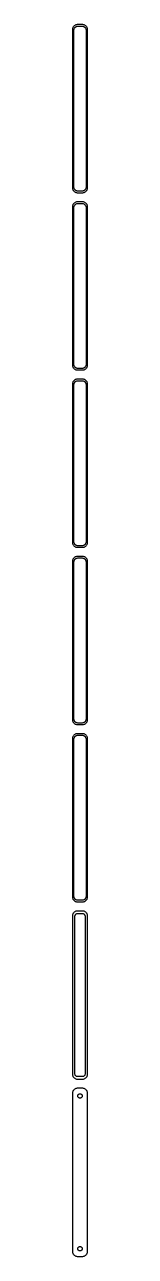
# Model space of a CAD drawing. Header units: metres. Extents: x -8 to 8, y 2528 to 5128.
# Drawn here: x -8 to 8, y 2528 to 3736 of the extents above; entities that cross this region are included whole.
import ezdxf

# ---------------------------------------------------------------- set-up
doc = ezdxf.new("R2010")
doc.units = ezdxf.units.M

msp = doc.modelspace()

# ---------------------------------------------------------------- linework, layer by layer
for p, q in [((-4.62889, 3736.02), (-5.17912, 3735.72)), ((-4.04507, 3736.26), (-4.62889, 3736.02)), ((-3.4369, 3736.41), (-4.04507, 3736.26)), ((-2.81395, 3736.49), (-3.4369, 3736.41)), ((2.81395, 3736.49), (-2.81395, 3736.49)), ((3.4369, 3736.41), (2.81395, 3736.49)), ((4.04507, 3736.26), (3.4369, 3736.41)), ((4.62889, 3736.02), (4.04507, 3736.26)), ((5.17912, 3735.72), (4.62889, 3736.02)), ((-7.46057, 3732.13), (-7.5, 3731.5)), ((-7.5, 3731.5), (-7.5, 3576.5)), ((-7.34291, 3732.74), (-7.46057, 3732.13)), ((-7.14888, 3733.34), (-7.34291, 3732.74)), ((-6.88153, 3733.91), (-7.14888, 3733.34)), ((-6.54507, 3734.44), (-6.88153, 3733.91)), ((-6.14484, 3734.92), (-6.54507, 3734.44)), ((-5.68712, 3735.35), (-6.14484, 3734.92)), ((-6, 3731), (-5.96844, 3731.5)), ((-6, 3577), (-6, 3731)), ((-5.96844, 3731.5), (-5.87433, 3731.99)), ((-5.87433, 3731.99), (-5.7191, 3732.47)), ((-5.7191, 3732.47), (-5.50522, 3732.93)), ((-5.17912, 3735.72), (-5.68712, 3735.35)), ((-5.50522, 3732.93), (-5.23605, 3733.35)), ((-5.23605, 3733.35), (-4.91586, 3733.74)), ((-4.91586, 3733.74), (-4.54968, 3734.08)), ((-4.54968, 3734.08), (-4.1433, 3734.38)), ((-4.1433, 3734.38), (-3.70311, 3734.62)), ((-3.70311, 3734.62), (-3.23605, 3734.8)), ((-3.23605, 3734.8), (-2.74951, 3734.93)), ((-2.74951, 3734.93), (-2.25116, 3734.99)), ((-2.25116, 3734.99), (2.25116, 3734.99)), ((2.25116, 3734.99), (2.74951, 3734.93)), ((2.74951, 3734.93), (3.23605, 3734.8)), ((3.23605, 3734.8), (3.70311, 3734.62)), ((3.70311, 3734.62), (4.1433, 3734.38)), ((4.1433, 3734.38), (4.54968, 3734.08)), ((4.54968, 3734.08), (4.91586, 3733.74)), ((4.91586, 3733.74), (5.23605, 3733.35)), ((5.68712, 3735.35), (5.17912, 3735.72)), ((5.23605, 3733.35), (5.50522, 3732.93)), ((5.50522, 3732.93), (5.7191, 3732.47)), ((6.14484, 3734.92), (5.68712, 3735.35)), ((5.7191, 3732.47), (5.87433, 3731.99)), ((5.87433, 3731.99), (5.96844, 3731.5)), ((5.96844, 3731.5), (6, 3731)), ((6, 3731), (6, 3577)), ((6.54507, 3734.44), (6.14484, 3734.92)), ((6.88153, 3733.91), (6.54507, 3734.44)), ((7.14888, 3733.34), (6.88153, 3733.91)), ((7.34291, 3732.74), (7.14888, 3733.34)), ((7.46057, 3732.13), (7.34291, 3732.74)), ((7.5, 3731.5), (7.46057, 3732.13)), ((7.5, 3576.5), (7.5, 3731.5)), ((-7.5, 3576.5), (-7.46057, 3575.87)), ((-7.46057, 3575.87), (-7.34291, 3575.26)), ((-7.34291, 3575.26), (-7.14888, 3574.66)), ((-7.14888, 3574.66), (-6.88153, 3574.09)), ((-6.88153, 3574.09), (-6.54507, 3573.56)), ((-6.54507, 3573.56), (-6.14484, 3573.08)), ((-6.14484, 3573.08), (-5.68712, 3572.65)), ((-5.96844, 3576.5), (-6, 3577)), ((-5.87433, 3576.01), (-5.96844, 3576.5)), ((-5.7191, 3575.53), (-5.87433, 3576.01)), ((-5.50522, 3575.07), (-5.7191, 3575.53)), ((-5.68712, 3572.65), (-5.17912, 3572.28)), ((-5.23605, 3574.65), (-5.50522, 3575.07)), ((-4.91586, 3574.26), (-5.23605, 3574.65)), ((-5.17912, 3572.28), (-4.62889, 3571.98)), ((-4.54968, 3573.92), (-4.91586, 3574.26)), ((-4.62889, 3571.98), (-4.04507, 3571.74)), ((-4.1433, 3573.62), (-4.54968, 3573.92)), ((-3.70311, 3573.38), (-4.1433, 3573.62)), ((-4.04507, 3571.74), (-3.4369, 3571.59)), ((-3.23605, 3573.2), (-3.70311, 3573.38)), ((-3.4369, 3571.59), (-2.81395, 3571.51)), ((-2.74951, 3573.07), (-3.23605, 3573.2)), ((-2.81395, 3571.51), (2.81395, 3571.51)), ((-2.25116, 3573.01), (-2.74951, 3573.07)), ((2.25116, 3573.01), (-2.25116, 3573.01)), ((2.74951, 3573.07), (2.25116, 3573.01)), ((3.23605, 3573.2), (2.74951, 3573.07)), ((2.81395, 3571.51), (3.4369, 3571.59)), ((3.70311, 3573.38), (3.23605, 3573.2)), ((3.4369, 3571.59), (4.04507, 3571.74)), ((4.1433, 3573.62), (3.70311, 3573.38)), ((4.04507, 3571.74), (4.62889, 3571.98)), ((4.54968, 3573.92), (4.1433, 3573.62)), ((4.91586, 3574.26), (4.54968, 3573.92)), ((4.62889, 3571.98), (5.17912, 3572.28)), ((5.23605, 3574.65), (4.91586, 3574.26)), ((5.17912, 3572.28), (5.68712, 3572.65)), ((5.50522, 3575.07), (5.23605, 3574.65)), ((5.7191, 3575.53), (5.50522, 3575.07)), ((5.68712, 3572.65), (6.14484, 3573.08)), ((5.87433, 3576.01), (5.7191, 3575.53)), ((5.96844, 3576.5), (5.87433, 3576.01)), ((6, 3577), (5.96844, 3576.5)), ((6.14484, 3573.08), (6.54507, 3573.56)), ((6.54507, 3573.56), (6.88153, 3574.09)), ((6.88153, 3574.09), (7.14888, 3574.66)), ((7.14888, 3574.66), (7.34291, 3575.26)), ((7.34291, 3575.26), (7.46057, 3575.87)), ((7.46057, 3575.87), (7.5, 3576.5)), ((-7.46057, 3558.13), (-7.5, 3557.5)), ((-7.5, 3557.5), (-7.5, 3402.5)), ((-7.34291, 3558.74), (-7.46057, 3558.13)), ((-7.14888, 3559.34), (-7.34291, 3558.74)), ((-6.88153, 3559.91), (-7.14888, 3559.34)), ((-6.54507, 3560.44), (-6.88153, 3559.91)), ((-6.14484, 3560.92), (-6.54507, 3560.44)), ((-5.68712, 3561.35), (-6.14484, 3560.92)), ((-6, 3557), (-5.96844, 3557.5)), ((-6, 3403), (-6, 3557)), ((-5.96844, 3557.5), (-5.87433, 3557.99)), ((-5.87433, 3557.99), (-5.7191, 3558.47)), ((-5.7191, 3558.47), (-5.50522, 3558.93)), ((-5.17912, 3561.72), (-5.68712, 3561.35)), ((-5.50522, 3558.93), (-5.23605, 3559.35)), ((-5.23605, 3559.35), (-4.91586, 3559.74)), ((-4.62889, 3562.02), (-5.17912, 3561.72)), ((-4.91586, 3559.74), (-4.54968, 3560.08)), ((-4.04507, 3562.26), (-4.62889, 3562.02)), ((-4.54968, 3560.08), (-4.1433, 3560.38)), ((-4.1433, 3560.38), (-3.70311, 3560.62)), ((-3.4369, 3562.41), (-4.04507, 3562.26)), ((-3.70311, 3560.62), (-3.23605, 3560.8)), ((-2.81395, 3562.49), (-3.4369, 3562.41)), ((-3.23605, 3560.8), (-2.74951, 3560.93)), ((2.81395, 3562.49), (-2.81395, 3562.49)), ((-2.74951, 3560.93), (-2.25116, 3560.99)), ((-2.25116, 3560.99), (2.25116, 3560.99)), ((2.25116, 3560.99), (2.74951, 3560.93)), ((2.74951, 3560.93), (3.23605, 3560.8)), ((3.4369, 3562.41), (2.81395, 3562.49)), ((3.23605, 3560.8), (3.70311, 3560.62)), ((4.04507, 3562.26), (3.4369, 3562.41)), ((3.70311, 3560.62), (4.1433, 3560.38)), ((4.62889, 3562.02), (4.04507, 3562.26)), ((4.1433, 3560.38), (4.54968, 3560.08)), ((4.54968, 3560.08), (4.91586, 3559.74)), ((5.17912, 3561.72), (4.62889, 3562.02)), ((4.91586, 3559.74), (5.23605, 3559.35)), ((5.68712, 3561.35), (5.17912, 3561.72)), ((5.23605, 3559.35), (5.50522, 3558.93)), ((5.50522, 3558.93), (5.7191, 3558.47)), ((6.14484, 3560.92), (5.68712, 3561.35)), ((5.7191, 3558.47), (5.87433, 3557.99)), ((5.87433, 3557.99), (5.96844, 3557.5)), ((5.96844, 3557.5), (6, 3557)), ((6, 3557), (6, 3403)), ((6.54507, 3560.44), (6.14484, 3560.92)), ((6.88153, 3559.91), (6.54507, 3560.44)), ((7.14888, 3559.34), (6.88153, 3559.91)), ((7.34291, 3558.74), (7.14888, 3559.34)), ((7.46057, 3558.13), (7.34291, 3558.74)), ((7.5, 3557.5), (7.46057, 3558.13)), ((7.5, 3402.5), (7.5, 3557.5)), ((-7.5, 3402.5), (-7.46057, 3401.87)), ((-7.46057, 3401.87), (-7.34291, 3401.26)), ((-7.34291, 3401.26), (-7.14888, 3400.66)), ((-7.14888, 3400.66), (-6.88153, 3400.09)), ((-6.88153, 3400.09), (-6.54507, 3399.56)), ((-6.54507, 3399.56), (-6.14484, 3399.08)), ((-6.14484, 3399.08), (-5.68712, 3398.65)), ((-5.96844, 3402.5), (-6, 3403)), ((-5.87433, 3402.01), (-5.96844, 3402.5)), ((-5.7191, 3401.53), (-5.87433, 3402.01)), ((-5.50522, 3401.07), (-5.7191, 3401.53)), ((-5.68712, 3398.65), (-5.17912, 3398.28)), ((-5.23605, 3400.65), (-5.50522, 3401.07)), ((-4.91586, 3400.26), (-5.23605, 3400.65)), ((-5.17912, 3398.28), (-4.62889, 3397.98)), ((-4.54968, 3399.92), (-4.91586, 3400.26)), ((-4.62889, 3397.98), (-4.04507, 3397.74)), ((-4.1433, 3399.62), (-4.54968, 3399.92)), ((-3.70311, 3399.38), (-4.1433, 3399.62)), ((-4.04507, 3397.74), (-3.4369, 3397.59)), ((-3.23605, 3399.2), (-3.70311, 3399.38)), ((-3.4369, 3397.59), (-2.81395, 3397.51)), ((-2.74951, 3399.07), (-3.23605, 3399.2)), ((-2.81395, 3397.51), (2.81395, 3397.51)), ((-2.25116, 3399.01), (-2.74951, 3399.07)), ((2.25116, 3399.01), (-2.25116, 3399.01)), ((2.74951, 3399.07), (2.25116, 3399.01)), ((3.23605, 3399.2), (2.74951, 3399.07)), ((2.81395, 3397.51), (3.4369, 3397.59)), ((3.70311, 3399.38), (3.23605, 3399.2)), ((3.4369, 3397.59), (4.04507, 3397.74)), ((4.1433, 3399.62), (3.70311, 3399.38)), ((4.04507, 3397.74), (4.62889, 3397.98)), ((4.54968, 3399.92), (4.1433, 3399.62)), ((4.91586, 3400.26), (4.54968, 3399.92)), ((4.62889, 3397.98), (5.17912, 3398.28)), ((5.23605, 3400.65), (4.91586, 3400.26)), ((5.17912, 3398.28), (5.68712, 3398.65)), ((5.50522, 3401.07), (5.23605, 3400.65)), ((5.7191, 3401.53), (5.50522, 3401.07)), ((5.68712, 3398.65), (6.14484, 3399.08)), ((5.87433, 3402.01), (5.7191, 3401.53)), ((5.96844, 3402.5), (5.87433, 3402.01)), ((6, 3403), (5.96844, 3402.5)), ((6.14484, 3399.08), (6.54507, 3399.56)), ((6.54507, 3399.56), (6.88153, 3400.09)), ((6.88153, 3400.09), (7.14888, 3400.66)), ((7.14888, 3400.66), (7.34291, 3401.26)), ((7.34291, 3401.26), (7.46057, 3401.87)), ((7.46057, 3401.87), (7.5, 3402.5)), ((-7.14888, 3385.34), (-7.34291, 3384.74)), ((-6.88153, 3385.91), (-7.14888, 3385.34)), ((-6.54507, 3386.44), (-6.88153, 3385.91)), ((-6.14484, 3386.92), (-6.54507, 3386.44)), ((-5.68712, 3387.35), (-6.14484, 3386.92)), ((-5.17912, 3387.72), (-5.68712, 3387.35)), ((-5.50522, 3384.93), (-5.23605, 3385.35)), ((-5.23605, 3385.35), (-4.91586, 3385.74)), ((-4.62889, 3388.02), (-5.17912, 3387.72)), ((-4.91586, 3385.74), (-4.54968, 3386.08)), ((-4.04507, 3388.26), (-4.62889, 3388.02)), ((-4.54968, 3386.08), (-4.1433, 3386.38)), ((-4.1433, 3386.38), (-3.70311, 3386.62)), ((-3.4369, 3388.41), (-4.04507, 3388.26)), ((-3.70311, 3386.62), (-3.23605, 3386.8)), ((-2.81395, 3388.49), (-3.4369, 3388.41)), ((-3.23605, 3386.8), (-2.74951, 3386.93)), ((2.81395, 3388.49), (-2.81395, 3388.49)), ((-2.74951, 3386.93), (-2.25116, 3386.99)), ((-2.25116, 3386.99), (2.25116, 3386.99)), ((2.25116, 3386.99), (2.74951, 3386.93)), ((2.74951, 3386.93), (3.23605, 3386.8)), ((3.4369, 3388.41), (2.81395, 3388.49)), ((3.23605, 3386.8), (3.70311, 3386.62)), ((4.04507, 3388.26), (3.4369, 3388.41)), ((3.70311, 3386.62), (4.1433, 3386.38)), ((4.62889, 3388.02), (4.04507, 3388.26)), ((4.1433, 3386.38), (4.54968, 3386.08)), ((4.54968, 3386.08), (4.91586, 3385.74)), ((5.17912, 3387.72), (4.62889, 3388.02)), ((4.91586, 3385.74), (5.23605, 3385.35)), ((5.68712, 3387.35), (5.17912, 3387.72)), ((5.23605, 3385.35), (5.50522, 3384.93)), ((6.14484, 3386.92), (5.68712, 3387.35)), ((6.54507, 3386.44), (6.14484, 3386.92)), ((6.88153, 3385.91), (6.54507, 3386.44)), ((7.14888, 3385.34), (6.88153, 3385.91)), ((7.34291, 3384.74), (7.14888, 3385.34)), ((-7.46057, 3384.13), (-7.5, 3383.5)), ((-7.5, 3383.5), (-7.5, 3228.5)), ((-7.34291, 3384.74), (-7.46057, 3384.13)), ((-6, 3383), (-5.96844, 3383.5)), ((-6, 3229), (-6, 3383)), ((-5.96844, 3383.5), (-5.87433, 3383.99)), ((-5.87433, 3383.99), (-5.7191, 3384.47)), ((-5.7191, 3384.47), (-5.50522, 3384.93)), ((5.50522, 3384.93), (5.7191, 3384.47)), ((5.7191, 3384.47), (5.87433, 3383.99)), ((5.87433, 3383.99), (5.96844, 3383.5)), ((5.96844, 3383.5), (6, 3383)), ((6, 3383), (6, 3229)), ((7.46057, 3384.13), (7.34291, 3384.74)), ((7.5, 3383.5), (7.46057, 3384.13)), ((7.5, 3228.5), (7.5, 3383.5)), ((-7.5, 3228.5), (-7.46057, 3227.87)), ((-5.96844, 3228.5), (-6, 3229)), ((-5.87433, 3228.01), (-5.96844, 3228.5)), ((-5.7191, 3227.53), (-5.87433, 3228.01)), ((5.87433, 3228.01), (5.7191, 3227.53)), ((5.96844, 3228.5), (5.87433, 3228.01)), ((6, 3229), (5.96844, 3228.5)), ((7.46057, 3227.87), (7.5, 3228.5)), ((-7.46057, 3227.87), (-7.34291, 3227.26)), ((-7.34291, 3227.26), (-7.14888, 3226.66)), ((-7.14888, 3226.66), (-6.88153, 3226.09)), ((-6.88153, 3226.09), (-6.54507, 3225.56)), ((-6.54507, 3225.56), (-6.14484, 3225.08)), ((-6.14484, 3225.08), (-5.68712, 3224.65)), ((-5.50522, 3227.07), (-5.7191, 3227.53)), ((-5.68712, 3224.65), (-5.17912, 3224.28)), ((-5.23605, 3226.65), (-5.50522, 3227.07)), ((-4.91586, 3226.26), (-5.23605, 3226.65)), ((-5.17912, 3224.28), (-4.62889, 3223.98)), ((-4.54968, 3225.92), (-4.91586, 3226.26)), ((-4.62889, 3223.98), (-4.04507, 3223.74)), ((-4.1433, 3225.62), (-4.54968, 3225.92)), ((-3.70311, 3225.38), (-4.1433, 3225.62)), ((-4.04507, 3223.74), (-3.4369, 3223.59)), ((-3.23605, 3225.2), (-3.70311, 3225.38)), ((-3.4369, 3223.59), (-2.81395, 3223.51)), ((-2.74951, 3225.07), (-3.23605, 3225.2)), ((-2.81395, 3223.51), (2.81395, 3223.51)), ((-2.25116, 3225.01), (-2.74951, 3225.07)), ((2.25116, 3225.01), (-2.25116, 3225.01)), ((2.74951, 3225.07), (2.25116, 3225.01)), ((3.23605, 3225.2), (2.74951, 3225.07)), ((2.81395, 3223.51), (3.4369, 3223.59)), ((3.70311, 3225.38), (3.23605, 3225.2)), ((3.4369, 3223.59), (4.04507, 3223.74)), ((4.1433, 3225.62), (3.70311, 3225.38)), ((4.04507, 3223.74), (4.62889, 3223.98)), ((4.54968, 3225.92), (4.1433, 3225.62)), ((4.91586, 3226.26), (4.54968, 3225.92)), ((4.62889, 3223.98), (5.17912, 3224.28)), ((5.23605, 3226.65), (4.91586, 3226.26)), ((5.17912, 3224.28), (5.68712, 3224.65)), ((5.50522, 3227.07), (5.23605, 3226.65)), ((5.7191, 3227.53), (5.50522, 3227.07)), ((5.68712, 3224.65), (6.14484, 3225.08)), ((6.14484, 3225.08), (6.54507, 3225.56)), ((6.54507, 3225.56), (6.88153, 3226.09)), ((6.88153, 3226.09), (7.14888, 3226.66)), ((7.14888, 3226.66), (7.34291, 3227.26)), ((7.34291, 3227.26), (7.46057, 3227.87)), ((-7.46057, 3210.13), (-7.5, 3209.5)), ((-7.5, 3209.5), (-7.5, 3054.5)), ((-7.34291, 3210.74), (-7.46057, 3210.13)), ((-7.14888, 3211.34), (-7.34291, 3210.74)), ((-6.88153, 3211.91), (-7.14888, 3211.34)), ((-6.54507, 3212.44), (-6.88153, 3211.91)), ((-6.14484, 3212.92), (-6.54507, 3212.44)), ((-5.68712, 3213.35), (-6.14484, 3212.92)), ((-6, 3209), (-5.96844, 3209.5)), ((-6, 3055), (-6, 3209)), ((-5.96844, 3209.5), (-5.87433, 3209.99)), ((-5.87433, 3209.99), (-5.7191, 3210.47)), ((-5.7191, 3210.47), (-5.50522, 3210.93)), ((-5.17912, 3213.72), (-5.68712, 3213.35)), ((-5.50522, 3210.93), (-5.23605, 3211.35)), ((-5.23605, 3211.35), (-4.91586, 3211.74)), ((-4.62889, 3214.02), (-5.17912, 3213.72)), ((-4.91586, 3211.74), (-4.54968, 3212.08)), ((-4.04507, 3214.26), (-4.62889, 3214.02)), ((-4.54968, 3212.08), (-4.1433, 3212.38)), ((-4.1433, 3212.38), (-3.70311, 3212.62)), ((-3.4369, 3214.41), (-4.04507, 3214.26)), ((-3.70311, 3212.62), (-3.23605, 3212.8)), ((-2.81395, 3214.49), (-3.4369, 3214.41)), ((-3.23605, 3212.8), (-2.74951, 3212.93)), ((2.81395, 3214.49), (-2.81395, 3214.49)), ((-2.74951, 3212.93), (-2.25116, 3212.99)), ((-2.25116, 3212.99), (2.25116, 3212.99)), ((2.25116, 3212.99), (2.74951, 3212.93)), ((2.74951, 3212.93), (3.23605, 3212.8)), ((3.4369, 3214.41), (2.81395, 3214.49)), ((3.23605, 3212.8), (3.70311, 3212.62)), ((4.04507, 3214.26), (3.4369, 3214.41)), ((3.70311, 3212.62), (4.1433, 3212.38)), ((4.62889, 3214.02), (4.04507, 3214.26)), ((4.1433, 3212.38), (4.54968, 3212.08)), ((4.54968, 3212.08), (4.91586, 3211.74)), ((5.17912, 3213.72), (4.62889, 3214.02)), ((4.91586, 3211.74), (5.23605, 3211.35)), ((5.68712, 3213.35), (5.17912, 3213.72)), ((5.23605, 3211.35), (5.50522, 3210.93)), ((5.50522, 3210.93), (5.7191, 3210.47)), ((6.14484, 3212.92), (5.68712, 3213.35)), ((5.7191, 3210.47), (5.87433, 3209.99)), ((5.87433, 3209.99), (5.96844, 3209.5)), ((5.96844, 3209.5), (6, 3209)), ((6, 3209), (6, 3055)), ((6.54507, 3212.44), (6.14484, 3212.92)), ((6.88153, 3211.91), (6.54507, 3212.44)), ((7.14888, 3211.34), (6.88153, 3211.91)), ((7.34291, 3210.74), (7.14888, 3211.34)), ((7.46057, 3210.13), (7.34291, 3210.74)), ((7.5, 3209.5), (7.46057, 3210.13)), ((7.5, 3054.5), (7.5, 3209.5)), ((-7.5, 3054.5), (-7.46057, 3053.87)), ((-7.46057, 3053.87), (-7.34291, 3053.26)), ((-7.34291, 3053.26), (-7.14888, 3052.66)), ((-7.14888, 3052.66), (-6.88153, 3052.09)), ((-6.88153, 3052.09), (-6.54507, 3051.56)), ((-6.54507, 3051.56), (-6.14484, 3051.08)), ((-6.14484, 3051.08), (-5.68712, 3050.65)), ((-5.96844, 3054.5), (-6, 3055)), ((-5.87433, 3054.01), (-5.96844, 3054.5)), ((-5.7191, 3053.53), (-5.87433, 3054.01)), ((-5.50522, 3053.07), (-5.7191, 3053.53)), ((-5.68712, 3050.65), (-5.17912, 3050.28)), ((-5.23605, 3052.65), (-5.50522, 3053.07)), ((-4.91586, 3052.26), (-5.23605, 3052.65)), ((-5.17912, 3050.28), (-4.62889, 3049.98)), ((-4.54968, 3051.92), (-4.91586, 3052.26)), ((-4.62889, 3049.98), (-4.04507, 3049.74)), ((-4.1433, 3051.62), (-4.54968, 3051.92)), ((-3.70311, 3051.38), (-4.1433, 3051.62)), ((-4.04507, 3049.74), (-3.4369, 3049.59)), ((-3.23605, 3051.2), (-3.70311, 3051.38)), ((-3.4369, 3049.59), (-2.81395, 3049.51)), ((-2.74951, 3051.07), (-3.23605, 3051.2)), ((-2.81395, 3049.51), (2.81395, 3049.51)), ((-2.25116, 3051.01), (-2.74951, 3051.07)), ((2.25116, 3051.01), (-2.25116, 3051.01)), ((2.74951, 3051.07), (2.25116, 3051.01)), ((3.23605, 3051.2), (2.74951, 3051.07)), ((2.81395, 3049.51), (3.4369, 3049.59)), ((3.70311, 3051.38), (3.23605, 3051.2)), ((3.4369, 3049.59), (4.04507, 3049.74)), ((4.1433, 3051.62), (3.70311, 3051.38)), ((4.04507, 3049.74), (4.62889, 3049.98)), ((4.54968, 3051.92), (4.1433, 3051.62)), ((4.91586, 3052.26), (4.54968, 3051.92)), ((4.62889, 3049.98), (5.17912, 3050.28)), ((5.23605, 3052.65), (4.91586, 3052.26)), ((5.17912, 3050.28), (5.68712, 3050.65)), ((5.50522, 3053.07), (5.23605, 3052.65)), ((5.7191, 3053.53), (5.50522, 3053.07)), ((5.68712, 3050.65), (6.14484, 3051.08)), ((5.87433, 3054.01), (5.7191, 3053.53)), ((5.96844, 3054.5), (5.87433, 3054.01)), ((6, 3055), (5.96844, 3054.5)), ((6.14484, 3051.08), (6.54507, 3051.56)), ((6.54507, 3051.56), (6.88153, 3052.09)), ((6.88153, 3052.09), (7.14888, 3052.66)), ((7.14888, 3052.66), (7.34291, 3053.26)), ((7.34291, 3053.26), (7.46057, 3053.87)), ((7.46057, 3053.87), (7.5, 3054.5)), ((-7.46057, 3036.13), (-7.5, 3035.5)), ((-7.5, 3035.5), (-7.5, 2880.5)), ((-7.34291, 3036.74), (-7.46057, 3036.13)), ((-7.14888, 3037.34), (-7.34291, 3036.74)), ((-6.88153, 3037.91), (-7.14888, 3037.34)), ((-6.54507, 3038.44), (-6.88153, 3037.91)), ((-6.14484, 3038.92), (-6.54507, 3038.44)), ((-5.68712, 3039.35), (-6.14484, 3038.92)), ((-6, 3035), (-5.96844, 3035.5)), ((-6, 2881), (-6, 3035)), ((-5.96844, 3035.5), (-5.87433, 3035.99)), ((-5.87433, 3035.99), (-5.7191, 3036.47)), ((-5.7191, 3036.47), (-5.50522, 3036.93)), ((-5.17912, 3039.72), (-5.68712, 3039.35)), ((-5.50522, 3036.93), (-5.23605, 3037.35)), ((-5.23605, 3037.35), (-4.91586, 3037.74)), ((-4.62889, 3040.02), (-5.17912, 3039.72)), ((-4.91586, 3037.74), (-4.54968, 3038.08)), ((-4.04507, 3040.26), (-4.62889, 3040.02)), ((-4.54968, 3038.08), (-4.1433, 3038.38)), ((-4.1433, 3038.38), (-3.70311, 3038.62)), ((-3.4369, 3040.41), (-4.04507, 3040.26)), ((-3.70311, 3038.62), (-3.23605, 3038.8)), ((-2.81395, 3040.49), (-3.4369, 3040.41)), ((-3.23605, 3038.8), (-2.74951, 3038.93)), ((2.81395, 3040.49), (-2.81395, 3040.49)), ((-2.74951, 3038.93), (-2.25116, 3038.99)), ((-2.25116, 3038.99), (2.25116, 3038.99)), ((2.25116, 3038.99), (2.74951, 3038.93)), ((2.74951, 3038.93), (3.23605, 3038.8)), ((3.4369, 3040.41), (2.81395, 3040.49)), ((3.23605, 3038.8), (3.70311, 3038.62)), ((4.04507, 3040.26), (3.4369, 3040.41)), ((3.70311, 3038.62), (4.1433, 3038.38)), ((4.62889, 3040.02), (4.04507, 3040.26)), ((4.1433, 3038.38), (4.54968, 3038.08)), ((4.54968, 3038.08), (4.91586, 3037.74)), ((5.17912, 3039.72), (4.62889, 3040.02)), ((4.91586, 3037.74), (5.23605, 3037.35)), ((5.68712, 3039.35), (5.17912, 3039.72)), ((5.23605, 3037.35), (5.50522, 3036.93)), ((5.50522, 3036.93), (5.7191, 3036.47)), ((6.14484, 3038.92), (5.68712, 3039.35)), ((5.7191, 3036.47), (5.87433, 3035.99)), ((5.87433, 3035.99), (5.96844, 3035.5)), ((5.96844, 3035.5), (6, 3035)), ((6, 3035), (6, 2881)), ((6.54507, 3038.44), (6.14484, 3038.92)), ((6.88153, 3037.91), (6.54507, 3038.44)), ((7.14888, 3037.34), (6.88153, 3037.91)), ((7.34291, 3036.74), (7.14888, 3037.34)), ((7.46057, 3036.13), (7.34291, 3036.74)), ((7.5, 3035.5), (7.46057, 3036.13)), ((7.5, 2880.5), (7.5, 3035.5)), ((-7.5, 2880.5), (-7.46057, 2879.87)), ((-7.46057, 2879.87), (-7.34291, 2879.26)), ((-7.34291, 2879.26), (-7.14888, 2878.66)), ((-7.14888, 2878.66), (-6.88153, 2878.09)), ((-6.88153, 2878.09), (-6.54507, 2877.56)), ((-6.54507, 2877.56), (-6.14484, 2877.08)), ((-5.96844, 2880.5), (-6, 2881)), ((-5.87433, 2880.01), (-5.96844, 2880.5)), ((-5.7191, 2879.53), (-5.87433, 2880.01)), ((-5.50522, 2879.07), (-5.7191, 2879.53)), ((-5.23605, 2878.65), (-5.50522, 2879.07)), ((-4.91586, 2878.26), (-5.23605, 2878.65)), ((-4.54968, 2877.92), (-4.91586, 2878.26)), ((-4.1433, 2877.62), (-4.54968, 2877.92)), ((-3.70311, 2877.38), (-4.1433, 2877.62)), ((-3.23605, 2877.2), (-3.70311, 2877.38)), ((3.70311, 2877.38), (3.23605, 2877.2)), ((4.1433, 2877.62), (3.70311, 2877.38)), ((4.54968, 2877.92), (4.1433, 2877.62)), ((4.91586, 2878.26), (4.54968, 2877.92)), ((5.23605, 2878.65), (4.91586, 2878.26)), ((5.50522, 2879.07), (5.23605, 2878.65)), ((5.7191, 2879.53), (5.50522, 2879.07)), ((5.87433, 2880.01), (5.7191, 2879.53)), ((5.96844, 2880.5), (5.87433, 2880.01)), ((6, 2881), (5.96844, 2880.5)), ((6.14484, 2877.08), (6.54507, 2877.56)), ((6.54507, 2877.56), (6.88153, 2878.09)), ((6.88153, 2878.09), (7.14888, 2878.66)), ((7.14888, 2878.66), (7.34291, 2879.26)), ((7.34291, 2879.26), (7.46057, 2879.87)), ((7.46057, 2879.87), (7.5, 2880.5)), ((-6.14484, 2877.08), (-5.68712, 2876.65)), ((-5.68712, 2865.35), (-6.14484, 2864.92)), ((-5.68712, 2876.65), (-5.17912, 2876.28)), ((-5.17912, 2865.72), (-5.68712, 2865.35)), ((-5.17912, 2876.28), (-4.62889, 2875.98)), ((-4.62889, 2866.02), (-5.17912, 2865.72)), ((-4.62889, 2875.98), (-4.04507, 2875.74)), ((-4.04507, 2866.26), (-4.62889, 2866.02)), ((-4.04507, 2875.74), (-3.4369, 2875.59)), ((-3.4369, 2866.41), (-4.04507, 2866.26)), ((-3.4369, 2875.59), (-2.81395, 2875.51)), ((-2.81395, 2866.49), (-3.4369, 2866.41)), ((-2.74951, 2877.07), (-3.23605, 2877.2)), ((-2.81395, 2875.51), (2.81395, 2875.51)), ((2.81395, 2866.49), (-2.81395, 2866.49)), ((-2.25116, 2877.01), (-2.74951, 2877.07)), ((2.25116, 2877.01), (-2.25116, 2877.01)), ((2.74951, 2877.07), (2.25116, 2877.01)), ((3.23605, 2877.2), (2.74951, 2877.07)), ((2.81395, 2875.51), (3.4369, 2875.59)), ((3.4369, 2866.41), (2.81395, 2866.49)), ((3.4369, 2875.59), (4.04507, 2875.74)), ((4.04507, 2866.26), (3.4369, 2866.41)), ((4.04507, 2875.74), (4.62889, 2875.98)), ((4.62889, 2866.02), (4.04507, 2866.26)), ((4.62889, 2875.98), (5.17912, 2876.28)), ((5.17912, 2865.72), (4.62889, 2866.02)), ((5.17912, 2876.28), (5.68712, 2876.65)), ((5.68712, 2865.35), (5.17912, 2865.72)), ((5.68712, 2876.65), (6.14484, 2877.08)), ((6.14484, 2864.92), (5.68712, 2865.35)), ((-7.46057, 2862.13), (-7.5, 2861.5)), ((-7.5, 2861.5), (-7.5, 2706.5)), ((-7.34291, 2862.74), (-7.46057, 2862.13)), ((-7.14888, 2863.34), (-7.34291, 2862.74)), ((-6.88153, 2863.91), (-7.14888, 2863.34)), ((-6.54507, 2864.44), (-6.88153, 2863.91)), ((-6.14484, 2864.92), (-6.54507, 2864.44)), ((-5.11292, 2861), (-5.08836, 2861.39)), ((-5.11292, 2707), (-5.11292, 2861)), ((-5.08836, 2861.39), (-5.01512, 2861.77)), ((-5.01512, 2861.77), (-4.89432, 2862.15)), ((-4.89432, 2862.15), (-4.72786, 2862.5)), ((-4.72786, 2862.5), (-4.5184, 2862.83)), ((-4.5184, 2862.83), (-4.26921, 2863.13)), ((-4.26921, 2863.13), (-3.98424, 2863.4)), ((-3.98424, 2863.4), (-3.66798, 2863.63)), ((-3.66798, 2863.63), (-3.32541, 2863.82)), ((-3.32541, 2863.82), (-2.96194, 2863.96)), ((-2.96194, 2863.96), (-2.5833, 2864.06)), ((-2.5833, 2864.06), (-2.19545, 2864.11)), ((-2.19545, 2864.11), (2.19545, 2864.11)), ((2.19545, 2864.11), (2.5833, 2864.06)), ((2.5833, 2864.06), (2.96194, 2863.96)), ((2.96194, 2863.96), (3.32541, 2863.82)), ((3.32541, 2863.82), (3.66798, 2863.63)), ((3.66798, 2863.63), (3.98424, 2863.4)), ((3.98424, 2863.4), (4.26921, 2863.13)), ((4.26921, 2863.13), (4.5184, 2862.83)), ((4.5184, 2862.83), (4.72786, 2862.5)), ((4.72786, 2862.5), (4.89432, 2862.15)), ((4.89432, 2862.15), (5.01512, 2861.77)), ((5.01512, 2861.77), (5.08836, 2861.39)), ((5.08836, 2861.39), (5.11292, 2861)), ((5.11292, 2861), (5.11292, 2707)), ((6.54507, 2864.44), (6.14484, 2864.92)), ((6.88153, 2863.91), (6.54507, 2864.44)), ((7.14888, 2863.34), (6.88153, 2863.91)), ((7.34291, 2862.74), (7.14888, 2863.34)), ((7.46057, 2862.13), (7.34291, 2862.74)), ((7.5, 2861.5), (7.46057, 2862.13)), ((7.5, 2706.5), (7.5, 2861.5)), ((-7.5, 2706.5), (-7.46057, 2705.87)), ((-7.46057, 2705.87), (-7.34291, 2705.26)), ((-7.34291, 2705.26), (-7.14888, 2704.66)), ((-7.14888, 2704.66), (-6.88153, 2704.09)), ((-6.88153, 2704.09), (-6.54507, 2703.56)), ((-6.54507, 2703.56), (-6.14484, 2703.08)), ((-6.14484, 2703.08), (-5.68712, 2702.65)), ((-5.68712, 2702.65), (-5.17912, 2702.28)), ((-5.17912, 2702.28), (-4.62889, 2701.98)), ((-5.08836, 2706.61), (-5.11292, 2707)), ((-5.01512, 2706.23), (-5.08836, 2706.61)), ((-4.89432, 2705.85), (-5.01512, 2706.23)), ((-4.72786, 2705.5), (-4.89432, 2705.85)), ((-4.5184, 2705.17), (-4.72786, 2705.5)), ((-4.62889, 2701.98), (-4.04507, 2701.74)), ((-4.26921, 2704.87), (-4.5184, 2705.17)), ((-3.98424, 2704.6), (-4.26921, 2704.87)), ((-4.04507, 2701.74), (-3.4369, 2701.59)), ((-3.66798, 2704.37), (-3.98424, 2704.6)), ((-3.32541, 2704.18), (-3.66798, 2704.37)), ((-3.4369, 2701.59), (-2.81395, 2701.51)), ((-2.96194, 2704.04), (-3.32541, 2704.18)), ((-2.5833, 2703.94), (-2.96194, 2704.04)), ((-2.81395, 2701.51), (2.81395, 2701.51)), ((-2.19545, 2703.89), (-2.5833, 2703.94)), ((2.19545, 2703.89), (-2.19545, 2703.89)), ((2.5833, 2703.94), (2.19545, 2703.89)), ((2.96194, 2704.04), (2.5833, 2703.94)), ((2.81395, 2701.51), (3.4369, 2701.59)), ((3.32541, 2704.18), (2.96194, 2704.04)), ((3.66798, 2704.37), (3.32541, 2704.18)), ((3.4369, 2701.59), (4.04507, 2701.74)), ((3.98424, 2704.6), (3.66798, 2704.37)), ((4.26921, 2704.87), (3.98424, 2704.6)), ((4.04507, 2701.74), (4.62889, 2701.98)), ((4.5184, 2705.17), (4.26921, 2704.87)), ((4.72786, 2705.5), (4.5184, 2705.17)), ((4.62889, 2701.98), (5.17912, 2702.28)), ((4.89432, 2705.85), (4.72786, 2705.5)), ((5.01512, 2706.23), (4.89432, 2705.85)), ((5.08836, 2706.61), (5.01512, 2706.23)), ((5.11292, 2707), (5.08836, 2706.61)), ((5.17912, 2702.28), (5.68712, 2702.65)), ((5.68712, 2702.65), (6.14484, 2703.08)), ((6.14484, 2703.08), (6.54507, 2703.56)), ((6.54507, 2703.56), (6.88153, 2704.09)), ((6.88153, 2704.09), (7.14888, 2704.66)), ((7.14888, 2704.66), (7.34291, 2705.26)), ((7.34291, 2705.26), (7.46057, 2705.87)), ((7.46057, 2705.87), (7.5, 2706.5)), ((-7.46057, 2688.13), (-7.5, 2687.5)), ((-7.5, 2687.5), (-7.5, 2532.5)), ((-7.34291, 2688.74), (-7.46057, 2688.13)), ((-7.14888, 2689.34), (-7.34291, 2688.74)), ((-6.88153, 2689.91), (-7.14888, 2689.34)), ((-6.54507, 2690.44), (-6.88153, 2689.91)), ((-6.14484, 2690.92), (-6.54507, 2690.44)), ((-5.68712, 2691.35), (-6.14484, 2690.92)), ((-5.17912, 2691.72), (-5.68712, 2691.35)), ((-4.62889, 2692.02), (-5.17912, 2691.72)), ((-4.04507, 2692.26), (-4.62889, 2692.02)), ((-3.4369, 2692.41), (-4.04507, 2692.26)), ((-2.81395, 2692.49), (-3.4369, 2692.41)), ((2.81395, 2692.49), (-2.81395, 2692.49)), ((-2.13528, 2685), (-2.11845, 2685.27)), ((-2.11845, 2684.73), (-2.13528, 2685)), ((-2.11845, 2685.27), (-2.06821, 2685.53)), ((-2.06821, 2684.47), (-2.11845, 2684.73)), ((-2.06821, 2685.53), (-1.98534, 2685.79)), ((-1.98534, 2684.21), (-2.06821, 2684.47)), ((-1.98534, 2685.79), (-1.87117, 2686.03)), ((-1.87117, 2683.97), (-1.98534, 2684.21)), ((-1.87117, 2686.03), (-1.72748, 2686.26)), ((-1.72748, 2683.74), (-1.87117, 2683.97)), ((-1.72748, 2686.26), (-1.55655, 2686.46)), ((-1.55655, 2686.46), (-1.36108, 2686.65)), ((-1.36108, 2686.65), (-1.14413, 2686.8)), ((-1.14413, 2686.8), (-0.90915, 2686.93)), ((-0.90915, 2686.93), (-0.65984, 2687.03)), ((-0.65984, 2687.03), (-0.4001, 2687.1)), ((-0.4001, 2687.1), (-0.13406, 2687.13)), ((-0.13406, 2687.13), (0.13406, 2687.13)), ((0.13406, 2687.13), (0.4001, 2687.1)), ((0.4001, 2687.1), (0.65984, 2687.03)), ((0.65984, 2687.03), (0.90915, 2686.93)), ((0.90915, 2686.93), (1.14413, 2686.8)), ((1.14413, 2686.8), (1.36108, 2686.65)), ((1.36108, 2686.65), (1.55655, 2686.46)), ((1.55655, 2686.46), (1.72748, 2686.26)), ((1.72748, 2686.26), (1.87117, 2686.03)), ((1.87117, 2683.97), (1.72748, 2683.74)), ((1.87117, 2686.03), (1.98534, 2685.79)), ((1.98534, 2684.21), (1.87117, 2683.97)), ((1.98534, 2685.79), (2.06821, 2685.53)), ((2.06821, 2684.47), (1.98534, 2684.21)), ((2.06821, 2685.53), (2.11845, 2685.27)), ((2.11845, 2684.73), (2.06821, 2684.47)), ((2.11845, 2685.27), (2.13528, 2685)), ((2.13528, 2685), (2.11845, 2684.73)), ((3.4369, 2692.41), (2.81395, 2692.49)), ((4.04507, 2692.26), (3.4369, 2692.41)), ((4.62889, 2692.02), (4.04507, 2692.26)), ((5.17912, 2691.72), (4.62889, 2692.02)), ((5.68712, 2691.35), (5.17912, 2691.72)), ((6.14484, 2690.92), (5.68712, 2691.35)), ((6.54507, 2690.44), (6.14484, 2690.92)), ((6.88153, 2689.91), (6.54507, 2690.44)), ((7.14888, 2689.34), (6.88153, 2689.91)), ((7.34291, 2688.74), (7.14888, 2689.34)), ((7.46057, 2688.13), (7.34291, 2688.74)), ((7.5, 2687.5), (7.46057, 2688.13)), ((7.5, 2532.5), (7.5, 2687.5)), ((-1.55655, 2683.54), (-1.72748, 2683.74)), ((-1.36108, 2683.35), (-1.55655, 2683.54)), ((-1.14413, 2683.2), (-1.36108, 2683.35)), ((-0.90915, 2683.07), (-1.14413, 2683.2)), ((-0.65984, 2682.97), (-0.90915, 2683.07)), ((-0.4001, 2682.9), (-0.65984, 2682.97)), ((-0.13406, 2682.87), (-0.4001, 2682.9)), ((0.13406, 2682.87), (-0.13406, 2682.87)), ((0.4001, 2682.9), (0.13406, 2682.87)), ((0.65984, 2682.97), (0.4001, 2682.9)), ((0.90915, 2683.07), (0.65984, 2682.97)), ((1.14413, 2683.2), (0.90915, 2683.07)), ((1.36108, 2683.35), (1.14413, 2683.2)), ((1.55655, 2683.54), (1.36108, 2683.35)), ((1.72748, 2683.74), (1.55655, 2683.54)), ((-7.5, 2532.5), (-7.46057, 2531.87)), ((-7.46057, 2531.87), (-7.34291, 2531.26)), ((-7.34291, 2531.26), (-7.14888, 2530.66)), ((-7.14888, 2530.66), (-6.88153, 2530.09)), ((-6.88153, 2530.09), (-6.54507, 2529.56)), ((-6.54507, 2529.56), (-6.14484, 2529.08)), ((-6.14484, 2529.08), (-5.68712, 2528.65)), ((-5.68712, 2528.65), (-5.17912, 2528.28)), ((-5.17912, 2528.28), (-4.62889, 2527.98)), ((-4.62889, 2527.98), (-4.04507, 2527.74)), ((-4.04507, 2527.74), (-3.4369, 2527.59)), ((-3.4369, 2527.59), (-2.81395, 2527.51)), ((-2.81395, 2527.51), (2.81395, 2527.51)), ((-2.13528, 2535), (-2.11845, 2535.27)), ((-2.11845, 2534.73), (-2.13528, 2535)), ((-2.11845, 2535.27), (-2.06821, 2535.53)), ((-2.06821, 2534.47), (-2.11845, 2534.73)), ((-2.06821, 2535.53), (-1.98534, 2535.79)), ((-1.98534, 2534.21), (-2.06821, 2534.47)), ((-1.98534, 2535.79), (-1.87117, 2536.03)), ((-1.87117, 2533.97), (-1.98534, 2534.21)), ((-1.87117, 2536.03), (-1.72748, 2536.26)), ((-1.72748, 2533.74), (-1.87117, 2533.97)), ((-1.72748, 2536.26), (-1.55655, 2536.46)), ((-1.55655, 2533.54), (-1.72748, 2533.74)), ((-1.55655, 2536.46), (-1.36108, 2536.65)), ((-1.36108, 2533.35), (-1.55655, 2533.54)), ((-1.36108, 2536.65), (-1.14413, 2536.8)), ((-1.14413, 2533.2), (-1.36108, 2533.35)), ((-1.14413, 2536.8), (-0.90915, 2536.93)), ((-0.90915, 2533.07), (-1.14413, 2533.2)), ((-0.90915, 2536.93), (-0.65984, 2537.03)), ((-0.65984, 2532.97), (-0.90915, 2533.07)), ((-0.65984, 2537.03), (-0.4001, 2537.1)), ((-0.4001, 2532.9), (-0.65984, 2532.97)), ((-0.4001, 2537.1), (-0.13406, 2537.13)), ((-0.13406, 2532.87), (-0.4001, 2532.9)), ((-0.13406, 2537.13), (0.13406, 2537.13)), ((0.13406, 2532.87), (-0.13406, 2532.87)), ((0.13406, 2537.13), (0.4001, 2537.1)), ((0.4001, 2532.9), (0.13406, 2532.87)), ((0.4001, 2537.1), (0.65984, 2537.03)), ((0.65984, 2532.97), (0.4001, 2532.9)), ((0.65984, 2537.03), (0.90915, 2536.93)), ((0.90915, 2533.07), (0.65984, 2532.97)), ((0.90915, 2536.93), (1.14413, 2536.8)), ((1.14413, 2533.2), (0.90915, 2533.07)), ((1.14413, 2536.8), (1.36108, 2536.65)), ((1.36108, 2533.35), (1.14413, 2533.2)), ((1.36108, 2536.65), (1.55655, 2536.46)), ((1.55655, 2533.54), (1.36108, 2533.35)), ((1.55655, 2536.46), (1.72748, 2536.26)), ((1.72748, 2533.74), (1.55655, 2533.54)), ((1.72748, 2536.26), (1.87117, 2536.03)), ((1.87117, 2533.97), (1.72748, 2533.74)), ((1.87117, 2536.03), (1.98534, 2535.79)), ((1.98534, 2534.21), (1.87117, 2533.97)), ((1.98534, 2535.79), (2.06821, 2535.53)), ((2.06821, 2534.47), (1.98534, 2534.21)), ((2.06821, 2535.53), (2.11845, 2535.27)), ((2.11845, 2534.73), (2.06821, 2534.47)), ((2.11845, 2535.27), (2.13528, 2535)), ((2.13528, 2535), (2.11845, 2534.73)), ((2.81395, 2527.51), (3.4369, 2527.59)), ((3.4369, 2527.59), (4.04507, 2527.74)), ((4.04507, 2527.74), (4.62889, 2527.98)), ((4.62889, 2527.98), (5.17912, 2528.28)), ((5.17912, 2528.28), (5.68712, 2528.65)), ((5.68712, 2528.65), (6.14484, 2529.08)), ((6.14484, 2529.08), (6.54507, 2529.56)), ((6.54507, 2529.56), (6.88153, 2530.09)), ((6.88153, 2530.09), (7.14888, 2530.66)), ((7.14888, 2530.66), (7.34291, 2531.26)), ((7.34291, 2531.26), (7.46057, 2531.87)), ((7.46057, 2531.87), (7.5, 2532.5))]:
    msp.add_line(p, q)

doc.saveas('drawing.dxf')
